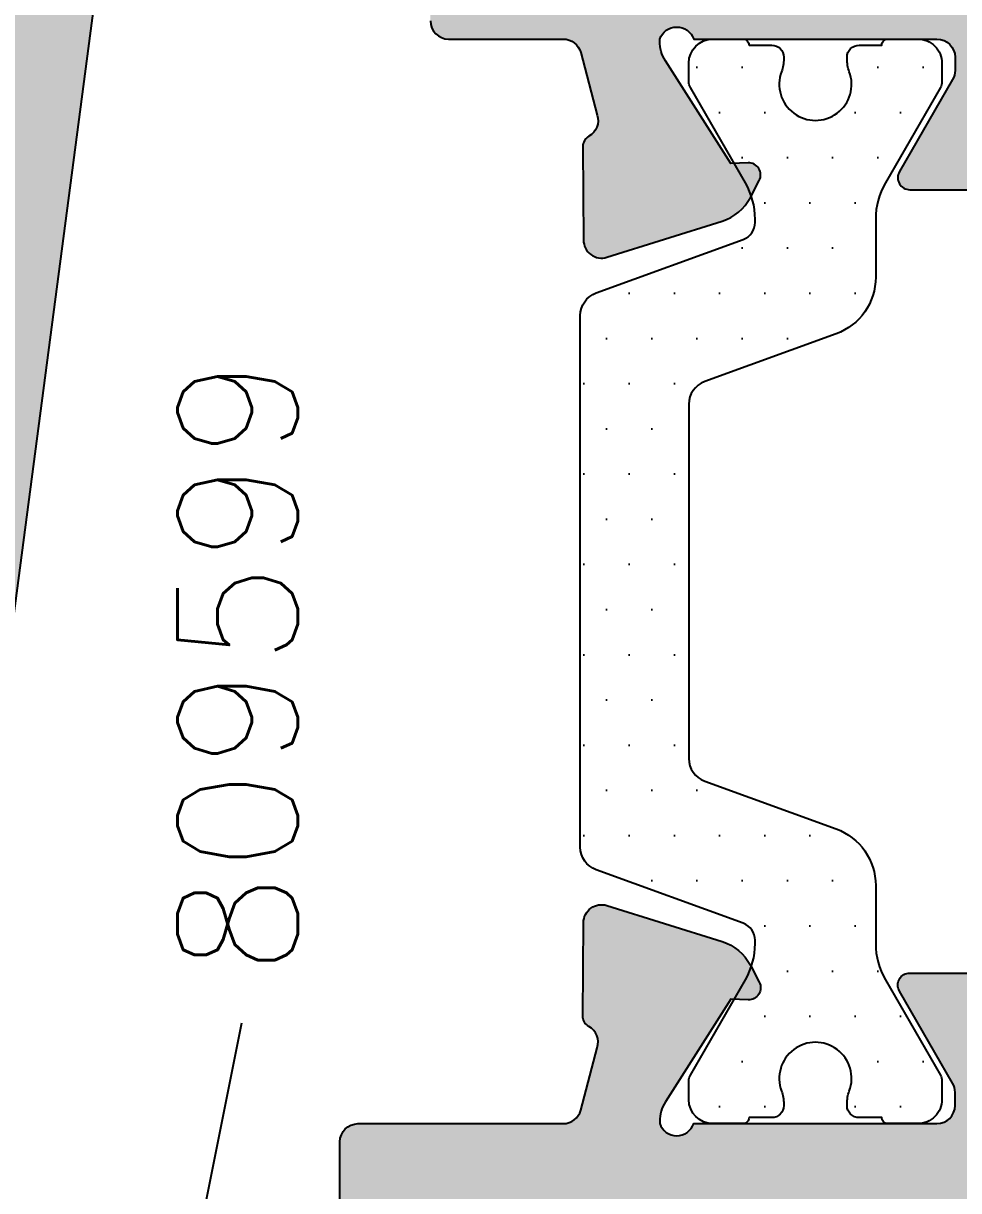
# Model space of a CAD drawing. Extents: x 0 to 1130, y -960 to 577.
# Drawn here: x 1038.71 to 1054.22, y 89.36 to 108.73 of the extents above; entities that cross this region are included whole.
import ezdxf

# ---------------------------------------------------------------- set-up
doc = ezdxf.new("R2010")
doc.units = 0
doc.header["$LTSCALE"] = 7.5
doc.header["$MEASUREMENT"] = 0
for name, color, linetype in [('FILL', 8, 'CONTINUOUS'), ('GOMMA', 3, 'CONTINUOUS'), ('GROSSA', 4, 'CONTINUOUS'), ('QUOTE', 254, 'CONTINUOUS'), ('TESTO', 2, 'CONTINUOUS')]:
    doc.layers.add(name, color=color, linetype=linetype)
doc.styles.get("Standard").update_dxf_attribs({"font": 'romans.shx'})

msp = doc.modelspace()

# ---------------------------------------------------------------- hatches: boundary and pattern name
at = {"layer": 'FILL'}
h = msp.add_hatch(color=253, dxfattribs=at)
edge = h.paths.add_edge_path(flags=16)
edge.add_line((1047.157876685496, 155.9677514471617), (1046.757876685496, 155.9677514471617))
edge.add_arc((1046.757876685496, 156.2677514471617), 0.2999999999999545, 180, 270, ccw=False)
edge.add_line((1046.457876685496, 156.2677514471617), (1046.457876685496, 157.1677514471617))
edge.add_arc((1046.157876685496, 157.1677514471617), 0.3000000000000682, 0, 90)
edge.add_line((1046.157876685496, 157.4677514471617), (1045.457876685496, 157.4677514471616))
edge.add_arc((1045.457876685496, 157.7677514471616), 0.3000000000000114, 179.9999999999891, 269.99999999998914, ccw=False)
edge.add_line((1045.157876685495, 157.7677514471617), (1045.157876685495, 158.6827514471616))
edge.add_arc((1045.457876685496, 158.6827514471616), 0.2999999999999687, 90.00000000000279, 180, ccw=False)
edge.add_line((1045.457876685496, 158.9827514471616), (1047.157876685496, 158.9827514471616))
edge.add_arc((1047.157876685496, 159.2827514471617), 0.3000000000000682, 270, 360)
edge.add_line((1047.457876685496, 159.2827514471617), (1047.457876685496, 160.6702124455451))
edge.add_arc((1047.157876685496, 160.6702124455451), 0.3000000000000682, 0, 90)
edge.add_line((1047.157876685496, 160.9702124455451), (1036.257876685496, 160.9702124455451))
edge.add_arc((1036.257876685496, 160.6702124455451), 0.3000000000000682, 90, 180)
edge.add_line((1035.957876685496, 160.6702124455451), (1035.957876685496, 157.7677514471617))
edge.add_arc((1035.657876685496, 157.7677514471617), 0.3000000000000256, 269.99999999999187, 359.99999999998914, ccw=False)
edge.add_line((1035.657876685496, 157.4677514471617), (1034.257876685496, 157.4677514471617))
edge.add_arc((1034.257876685496, 157.1677514471617), 0.3000000000000114, 90.00000000001086, 180.0000000000109)
edge.add_line((1033.957876685496, 157.1677514471617), (1033.957876685496, 120.2677514471618))
edge.add_arc((1034.257876685496, 120.2677514471618), 0.3000000000000966, 180.0000000000054, 269.9999999999946)
edge.add_line((1034.257876685496, 119.9677514471617), (1046.157876685496, 119.9677514471617))
edge.add_arc((1046.157876685496, 120.2677514471617), 0.2999999999999972, 269.9999999999864, 359.9999999999918)
edge.add_line((1046.457876685496, 120.2677514471617), (1046.457876685496, 121.3677514471617))
edge.add_arc((1046.757876685496, 121.3677514471617), 0.3000000000000824, 90.00000000000279, 179.9999999999973, ccw=False)
edge.add_line((1046.757876685496, 121.6677514471618), (1047.157876685496, 121.6677514471618))
edge.add_arc((1047.157876685496, 121.9677514471617), 0.2999999999999545, 270, 360)
edge.add_line((1047.457876685496, 121.9677514471617), (1047.457876685496, 134.9740306272118))
edge.add_line((1047.457876685496, 134.9740306272118), (1046.457876685496, 135.9740306272118))
edge.add_line((1046.457876685496, 135.9740306272118), (1046.457876685496, 147.9609545829038))
edge.add_line((1046.457876685496, 147.9609545829038), (1047.457876685496, 148.9609545829037))
edge.add_line((1047.457876685496, 148.9609545829037), (1047.457876685496, 155.6677514471618))
edge.add_arc((1047.157876685496, 155.6677514471617), 0.3000000000000256, 1.085629331272788e-11, 90.00000000000813)
edge = h.paths.add_edge_path(flags=16)
edge.add_arc((1034.157876685496, 118.4677514471617), 0.3000000000000114, 90.00000000001091, 180.0000000000109, ccw=False)
edge.add_line((1034.157876685496, 118.7677514471617), (1041.957876685496, 118.7677514471617))
edge.add_arc((1041.957876685496, 118.4677514471617), 0.3000000000000114, 1.0913936421275139e-11, 90.00000000001091, ccw=False)
edge.add_line((1042.257876685496, 118.4677514471617), (1042.257876685495, 116.6674926050576))
edge.add_arc((1041.957876685495, 116.6674926050576), 0.3000000000000256, -89.99999999998653, 8.185452315956354e-12, ccw=False)
edge.add_line((1041.957876685496, 116.3674926050576), (1040.306957085883, 116.3674926050575))
edge.add_arc((1040.306957085883, 115.3674926050575), 0.9999999999999432, 90.00000000000408, 172.5208887316459)
edge.add_line((1039.315464703534, 115.4976573304752), (1036.85141276752, 96.7284499555069))
edge.add_arc((1036.553965052815, 96.76749937313224), 0.3000000000000068, 269.99999999999727, 352.5208887316432, ccw=False)
edge.add_line((1036.553965052815, 96.46749937313223), (1034.157876685495, 96.46749937313211))
edge.add_arc((1034.157876685495, 96.76749937313211), 0.2999999999999972, 179.9999999999864, 269.99999999999187, ccw=False)
edge.add_line((1033.857876685496, 96.76749937313218), (1033.857876685496, 118.4677514471616))
edge = h.paths.add_edge_path()
edge.add_line((1047.957876685496, 147.1674926050578), (1047.957876685496, 142.2659182112963))
edge.add_line((1047.957876685496, 142.2659182112963), (1047.657876685496, 141.9674926050578))
edge.add_line((1047.657876685496, 141.9674926050578), (1047.957876685496, 141.6690669988194))
edge.add_line((1047.957876685496, 141.6690669988194), (1047.957876685496, 136.7674926050578))
edge.add_arc((1048.257876685496, 136.7674926050578), 0.2999999999999545, 180, 270)
edge.add_line((1048.257876685496, 136.4674926050578), (1048.657876685496, 136.4674926050578))
edge.add_arc((1048.657876685496, 136.1674926050578), 0.3000000000000682, 0, 90, ccw=False)
edge.add_line((1048.957876685496, 136.1674926050578), (1048.957876685496, 119.9677514471616))
edge.add_line((1048.957876685496, 119.9677514471616), (1050.157876685495, 119.9677514471617))
edge.add_arc((1050.157876685496, 119.6677514471617), 0.3000000000000114, -1.0913936421275139e-11, 89.99999999998909, ccw=False)
edge.add_line((1050.457876685496, 119.6677514471617), (1050.457876685496, 115.267492605058))
edge.add_arc((1050.157876685496, 115.2674926050579), 0.3000000000000682, -89.99999999997829, 2.1714186004828662e-11, ccw=False)
edge.add_line((1050.157876685496, 114.9674926050578), (1048.365056362468, 114.9674926050578))
edge.add_arc((1048.365056362468, 115.267492605058), 0.3000000000001393, 194.9999999999787, 269.9999999999783, ccw=False)
edge.add_line((1048.075278614581, 115.1898468915273), (1047.968098937609, 115.5898468915271))
edge.add_arc((1048.257876685496, 115.6674926050579), 0.2999999999998484, 90.0000000000054, 194.9999999999994, ccw=False)
edge.add_line((1048.257876685496, 115.9674926050577), (1048.957876685496, 115.9674926050578))
edge.add_arc((1048.957876685496, 116.2674926050579), 0.3000000000000966, 270.0000000000271, 360.0000000000163)
edge.add_line((1049.257876685496, 116.267492605058), (1049.257876685496, 118.1677514471615))
edge.add_arc((1048.957876685496, 118.1677514471616), 0.3000000000001251, 359.9999999999891, 449.9999999999891)
edge.add_line((1048.957876685496, 118.4677514471617), (1043.957876685496, 118.4677514471617))
edge.add_arc((1043.957876685496, 118.1677514471617), 0.3000000000000682, 90.0000000000217, 180.0000000000217)
edge.add_line((1043.657876685495, 118.1677514471615), (1043.657876685495, 116.267492605058))
edge.add_arc((1043.957876685496, 116.2674926050579), 0.3000000000000682, 179.9999999999783, 269.9999999999783)
edge.add_line((1043.957876685496, 115.9674926050578), (1044.657876685496, 115.9674926050578))
edge.add_arc((1044.657876685496, 115.667492605058), 0.2999999999998693, -14.999999999973, 90.00000000002711, ccw=False)
edge.add_line((1044.947654433382, 115.5898468915274), (1044.84047475641, 115.1898468915273))
edge.add_arc((1044.550697008523, 115.267492605058), 0.300000000000143, 270.00000000002166, 345.0000000000213, ccw=False)
edge.add_line((1044.550697008523, 114.9674926050578), (1040.920969624394, 114.9674926050576))
edge.add_arc((1040.920969624394, 114.6674926050576), 0.2999999999999687, 90.00000000000271, 172.500000000011)
edge.add_line((1040.623536165981, 114.7066504627236), (1037.927578194588, 94.2288166137804))
edge.add_arc((1037.630144736176, 94.26797447144638), 0.2999999999999964, 270.0000000000054, 352.500000000006, ccw=False)
edge.add_line((1037.630144736176, 93.96797447144638), (1037.190743909945, 93.96797447144638))
edge.add_arc((1037.190743909945, 94.26797447144646), 0.3000000000000824, 180.0000000000027, 269.99999999999727, ccw=False)
edge.add_line((1036.890743909945, 94.26797447144645), (1036.890743909945, 94.66797447144643))
edge.add_arc((1036.590743909945, 94.66797447144651), 0.2999999999999829, 359.9999999999837, 449.9999999999947)
edge.add_line((1036.590743909945, 94.9679744714465), (1030.255387111573, 94.9679744714465))
edge.add_arc((1030.255387111573, 94.6679744714465), 0.2999999999999972, 90.00000000000271, 165.2335376608041)
edge.add_line((1029.965295287697, 94.74443840883248), (1029.6918397794, 93.70699239359067))
edge.add_arc((1029.978109183635, 93.61727155877934), 0.3000000000000456, 162.5982793229143, 240.3673421366894)
edge.add_arc((1029.730890489966, 93.18266493492153), 0.1999999999999699, -0.4017206770383268, 60.367342136746174, ccw=False)
edge.add_line((1029.930885574086, 93.181262676713), (1029.920019248709, 91.63146846312725))
edge.add_arc((1029.62002662253, 91.63357185044035), 0.299999999999942, 252.59827932289932, 359.59827932290324, ccw=False)
edge.add_line((1029.530305787718, 91.34730244620596), (1027.620495979445, 91.9458635491203))
edge.add_arc((1027.859751538942, 92.7092486270789), 0.8000000000000643, 207.598279322898, 252.5982793229013, ccw=False)
edge.add_line((1027.150777545104, 92.33863309035473), (1027.003848272176, 92.61970342636937))
edge.add_arc((1027.181091770635, 92.71235731055042), 0.199999999999884, 87.59827932288778, 207.5982793229192, ccw=False)
edge.add_line((1027.189472902405, 92.91218162496239), (1027.477894456697, 92.9000845032541))
edge.add_line((1027.477894456697, 92.9000845032541), (1028.561957666578, 94.60818139963999))
edge.add_arc((1028.055370566508, 94.92969269033293), 0.5999999999999318, 327.5982793229172, 364.0555079971362)
edge.add_arc((1028.372527854033, 94.86797447144637), 0.2999999999998506, 20.31450966279543, 160.5287793654969)
edge.add_line((1028.089685141559, 94.96797447144638), (1024.053246294746, 94.96797447144661))
edge.add_arc((1024.053246294746, 94.6679744714466), 0.3000000000000114, 90.00000000001086, 180.0000000001194)
edge.add_line((1023.753246294746, 94.66797447144597), (1023.753246294746, 94.4513890894815))
edge.add_arc((1024.053246294746, 94.45138908948199), 0.3000000000001819, 180.000000000095, 211.0770443459588)
edge.add_line((1023.796304104991, 94.29653202272686), (1024.715953920529, 92.77062918623892))
edge.add_arc((1024.544659127359, 92.66739114173552), 0.1999999999999562, -89.99331504829081, 31.07704434598071, ccw=False)
edge.add_line((1024.544682462243, 92.46739114309685), (1021.360306137664, 92.46702427481785))
edge.add_arc((1021.360306137664, 92.66702427481779), 0.199999999999946, 148.9229556540116, 269.99999999998374, ccw=False)
edge.add_line((1021.189011344494, 92.7702623193212), (1022.108309591735, 94.29558182609833))
edge.add_arc((1021.85136740198, 94.45043889285321), 0.2999999999999582, 328.9229556540695, 360.000000000038)
edge.add_line((1022.15136740198, 94.45043889285341), (1022.151367401981, 94.66702427481766))
edge.add_arc((1021.851367401981, 94.66702427481744), 0.2999999999999545, 4.342517325092179e-11, 90.0000000000217)
edge.add_line((1021.851367401981, 94.96702427481739), (1017.820338891753, 94.96797447144706))
edge.add_arc((1017.537496179279, 94.86797447144704), 0.2999999999999668, 19.47122063449754, 160.5287793655025)
edge.add_line((1017.254653466804, 94.96797447144706), (1017.254653466804, 94.92969269033381))
edge.add_arc((1017.854653466804, 94.92969269033406), 0.6000000000001506, 180.0000000000244, 212.4017206771209)
edge.add_line((1017.348066366735, 94.60818139964067), (1018.432129576616, 92.90008450325479))
edge.add_line((1018.432129576616, 92.90008450325479), (1018.720551130907, 92.9121816249633))
edge.add_arc((1018.728932262677, 92.71235731055111), 0.2000000000000957, -27.598279322965425, 92.40172067707721, ccw=False)
edge.add_line((1018.906175761136, 92.61970342636982), (1018.759246488208, 92.33863309035542))
edge.add_arc((1018.05027249437, 92.7092486270796), 0.8000000000000776, 287.4017206770984, 332.40172067710114, ccw=False)
edge.add_line((1018.289528053867, 91.94586354912099), (1016.379718245594, 91.34730244620664))
edge.add_arc((1016.289997410783, 91.63357185044104), 0.2999999999999456, 180.4017206770994, 287.4017206770974, ccw=False)
edge.add_line((1015.990004784604, 91.63146846312793), (1015.979138459226, 93.18126267671369))
edge.add_arc((1016.179133543346, 93.1826649349222), 0.2000000000000025, 119.63265786325891, 180.4017206770342, ccw=False)
edge.add_arc((1015.931914849678, 93.61727155877998), 0.2999999999999922, 299.6326578633075, 377.4017206770752)
edge.add_line((1016.218184253912, 93.70699239359124), (1015.954653466804, 94.70678562019384))
edge.add_line((1015.954653466804, 94.70678562019384), (1015.954653466804, 96.16749937313216))
edge.add_arc((1016.254653466804, 96.16749937313219), 0.3000000000000398, 89.9999999999946, 180.0000000000054, ccw=False)
edge.add_line((1016.254653466804, 96.46749937313223), (1031.795814029153, 96.46749937313223))
edge.add_line((1031.795814029153, 96.46749937313223), (1031.957876685496, 96.46749937313223))
edge.add_arc((1031.957876685496, 96.96749937313223), 0.5, 270, 360)
edge.add_line((1032.457876685496, 96.96749937313223), (1032.457876685496, 130.6693258409231))
edge.add_line((1032.457876685496, 130.6693258409231), (1032.757876685496, 130.9677514471617))
edge.add_line((1032.757876685496, 130.9677514471617), (1032.457876685496, 131.2661770534))
edge.add_line((1032.457876685496, 131.2661770534), (1032.457876685496, 157.9677514471617))
edge.add_arc((1033.457876685496, 157.9677514471617), 1, 90, 180, ccw=False)
edge.add_line((1033.457876685496, 158.9677514471617), (1034.157876685496, 158.9677514471617))
edge.add_arc((1034.157876685496, 159.2677514471617), 0.2999999999999545, 269.9999999999972, 360)
edge.add_line((1034.457876685496, 159.2677514471617), (1034.457876685496, 160.670212445545))
edge.add_arc((1034.157876685496, 160.6702124455451), 0.3000000000000824, 359.9999999999783, 449.9999999999756)
edge.add_line((1034.157876685496, 160.9702124455451), (1032.757876685496, 160.9702124455449))
edge.add_arc((1032.757876685496, 161.270212445545), 0.3000000000001251, 179.9999999999891, 269.9999999999864, ccw=False)
edge.add_line((1032.457876685496, 161.2702124455451), (1032.457876685496, 162.1702124455451))
edge.add_arc((1032.757876685496, 162.1702124455451), 0.3000000000000682, 90, 180, ccw=False)
edge.add_line((1032.757876685496, 162.4702124455451), (1067.957876685493, 162.4702124455451))
edge.add_arc((1067.957876685493, 161.4702124455451), 1, 0, 90, ccw=False)
edge.add_line((1068.957876685493, 161.4702124455451), (1068.957876685493, 157.7699536034414))
edge.add_arc((1068.657876685493, 157.7699536034413), 0.3000000000000682, -89.99999999997829, 2.1714186004828662e-11, ccw=False)
edge.add_line((1068.657876685493, 157.4699536034412), (1066.865056362466, 157.4699536034412))
edge.add_arc((1066.865056362466, 157.7699536034414), 0.3000000000001819, 194.9999999999852, 269.9999999999946, ccw=False)
edge.add_line((1066.575278614579, 157.6923078899107), (1066.468098937607, 158.0923078899106))
edge.add_arc((1066.757876685493, 158.1699536034413), 0.2999999999998942, 90.00000000003263, 195.0000000000111, ccw=False)
edge.add_line((1066.757876685493, 158.4699536034412), (1067.457876685493, 158.4699536034412))
edge.add_arc((1067.457876685493, 158.7699536034413), 0.3000000000000114, 270.0000000000326, 360.0000000000326)
edge.add_line((1067.757876685493, 158.7699536034414), (1067.757876685493, 160.670212445545))
edge.add_arc((1067.457876685493, 160.6702124455451), 0.3000000000000682, 359.9999999999783, 449.9999999999783)
edge.add_line((1067.457876685493, 160.9702124455451), (1062.457876685493, 160.9702124455451))
edge.add_arc((1062.457876685493, 160.6702124455451), 0.3000000000000682, 90.0000000000217, 180.0000000000217)
edge.add_line((1062.157876685493, 160.670212445545), (1062.157876685493, 158.7699536034414))
edge.add_arc((1062.457876685493, 158.7699536034413), 0.3000000000000682, 179.9999999999783, 269.9999999999783)
edge.add_line((1062.457876685493, 158.4699536034412), (1063.157876685493, 158.4699536034412))
edge.add_arc((1063.157876685493, 158.1699536034414), 0.2999999999998408, -14.999999999981014, 90.00000000001631, ccw=False)
edge.add_line((1063.44765443338, 158.0923078899108), (1063.340474756407, 157.6923078899107))
edge.add_arc((1063.050697008521, 157.7699536034414), 0.3000000000001467, 270.00000000002166, 345.00000000001864, ccw=False)
edge.add_line((1063.050697008521, 157.4699536034412), (1061.257876685493, 157.4699536034412))
edge.add_arc((1061.257876685493, 157.7699536034413), 0.3000000000000682, 179.9999999999783, 270, ccw=False)
edge.add_line((1060.957876685493, 157.7699536034414), (1060.957876685493, 160.670212445545))
edge.add_arc((1060.657876685493, 160.6702124455451), 0.3000000000000682, 359.9999999999783, 449.9999999999783)
edge.add_line((1060.657876685493, 160.9702124455451), (1050.957876685496, 160.9702124455451))
edge.add_arc((1050.957876685496, 158.9702124455452), 1.999999999999943, 90.0000000000016, 180.0000000000016)
edge.add_line((1048.957876685496, 158.9702124455451), (1048.957876685496, 147.7674926050578))
edge.add_arc((1048.657876685496, 147.7674926050578), 0.3000000000000114, 269.99999999998914, 359.99999999998914, ccw=False)
edge.add_line((1048.657876685496, 147.4674926050578), (1048.257876685496, 147.4674926050578))
edge.add_arc((1048.257876685496, 147.1674926050578), 0.3000000000000114, 90.00000000001086, 180.0000000000109)
h = msp.add_hatch(color=253, dxfattribs=at)
edge = h.paths.add_edge_path()
edge.add_line((1071.757876685496, 124.6690669988194), (1071.757876685496, 114.2674926050576))
edge.add_arc((1071.457876685496, 114.2674926050576), 0.2999999999999545, -90, 0, ccw=False)
edge.add_line((1071.457876685496, 113.9674926050576), (1070.757876685496, 113.9674926050576))
edge.add_arc((1070.757876685496, 113.6674926050577), 0.2999999999999261, 89.99999999999457, 180.0000000000054)
edge.add_line((1070.457876685496, 113.6674926050576), (1070.457876685496, 110.7674926050578))
edge.add_arc((1070.157876685496, 110.7674926050578), 0.2999999999999261, -90.0000000000054, 5.4001247917767614e-12, ccw=False)
edge.add_line((1070.157876685496, 110.4674926050578), (1067.407876685496, 110.4674926050576))
edge.add_arc((1067.407876685496, 110.7674926050577), 0.3000000000000682, 179.9999999999783, 269.9999999999783, ccw=False)
edge.add_line((1067.107876685496, 110.7674926050578), (1067.107876685496, 113.6674926050576))
edge.add_arc((1066.807876685496, 113.6674926050577), 0.3000000000000114, 359.9999999999891, 465.0000000000055)
edge.add_line((1066.730230971965, 113.9572703529444), (1065.680230971965, 113.6759237008918))
edge.add_arc((1065.757876685496, 113.3861459530052), 0.2999999999998942, 105.0000000000111, 180.0000000000326)
edge.add_line((1065.457876685496, 113.386145953005), (1065.457876685496, 110.7674926050578))
edge.add_arc((1065.157876685496, 110.7674926050578), 0.3000000000000114, 269.99999999998914, 359.99999999998914, ccw=False)
edge.add_line((1065.157876685496, 110.4674926050578), (1045.761975291049, 110.4674926050577))
edge.add_arc((1045.761975291049, 110.1674926050578), 0.2999999999999545, 90, 180)
edge.add_line((1045.461975291049, 110.1674926050578), (1045.461975291049, 108.7674926050577))
edge.add_arc((1045.761975291049, 108.7674926050577), 0.2999999999999545, 180, 270)
edge.add_line((1045.761975291049, 108.4674926050577), (1047.664801458453, 108.4674926050576))
edge.add_arc((1047.664801458453, 108.1674926050576), 0.3000000000000114, 14.766462339512486, 89.99999999998909, ccw=False)
edge.add_line((1047.954893282328, 108.2439565424452), (1048.228348790632, 107.2065105272018))
edge.add_arc((1047.942079386398, 107.1167896923905), 0.2999999999999837, -60.367342136692514, 17.401720677075218, ccw=False)
edge.add_arc((1048.189298080066, 106.6821830685327), 0.1999999999999893, 119.6326578632553, 180.4017206770343)
edge.add_line((1047.989302995946, 106.6807808103242), (1048.000169321323, 105.1309865967385))
edge.add_arc((1048.300161947503, 105.1330899840516), 0.2999999999999421, 180.4017206770994, 287.4017206770999)
edge.add_line((1048.389882782314, 104.8468205798172), (1050.299692590587, 105.4453816827315))
edge.add_arc((1050.06043703109, 106.2087667606901), 0.8000000000000822, 287.4017206770994, 332.4017206771016)
edge.add_line((1050.769411024928, 105.838151223966), (1050.916340297856, 106.1192215599804))
edge.add_arc((1050.739096799397, 106.2118754441616), 0.2000000000000967, 332.4017206770346, 452.4017206770772)
edge.add_line((1050.730715667627, 106.4116997585738), (1050.442294113336, 106.3996026368653))
edge.add_line((1050.442294113336, 106.3996026368653), (1049.358230903455, 108.1076995332512))
edge.add_arc((1049.864818003524, 108.4292108239446), 0.6000000000001395, 180.0000000000244, 212.4017206771216, ccw=False)
edge.add_line((1049.264818003524, 108.4292108239443), (1049.264818003524, 108.4674926050576))
edge.add_arc((1049.547660715999, 108.3674926050576), 0.2999999999999668, 19.471220634497627, 160.5287793655025, ccw=False)
edge.add_line((1049.830503428473, 108.4674926050576), (1053.864818003524, 108.4674926050577))
edge.add_arc((1053.864818003524, 108.1674926050576), 0.3000000000000682, 2.1714186004828662e-11, 90.00000000002171, ccw=False)
edge.add_line((1054.164818003524, 108.1674926050578), (1054.164818003524, 107.9478773627869))
edge.add_arc((1053.864818003525, 107.9478773627871), 0.2999999999997272, 329.9999999999623, 359.99999999996743, ccw=False)
edge.add_line((1054.12462562466, 107.7978773627871), (1053.241057572821, 106.2674926050577))
edge.add_arc((1053.414262653578, 106.1674926050578), 0.1999999999999693, 150.0000000000391, 270.0000000000326)
edge.add_line((1053.414262653578, 105.9674926050578), (1057.515373353471, 105.9674926050576))
edge.add_arc((1057.515373353471, 106.1674926050575), 0.1999999999999176, 269.9999999999919, 390.0000000000236)
edge.add_line((1057.688578434228, 106.2674926050576), (1056.805010382389, 107.7978773627872))
edge.add_arc((1057.064818003524, 107.9478773627868), 0.2999999999997, 179.9999999999566, 209.9999999999528, ccw=False)
edge.add_line((1056.764818003524, 107.947877362787), (1056.764818003524, 108.1674926050578))
edge.add_arc((1057.064818003524, 108.1674926050578), 0.2999999999999545, 90, 180, ccw=False)
edge.add_line((1057.064818003524, 108.4674926050577), (1061.099132578575, 108.4674926050576))
edge.add_arc((1061.381975291049, 108.3674926050576), 0.2999999999999133, 20.314509662795103, 160.5287793654988, ccw=False)
edge.add_arc((1061.064818003524, 108.4292108239443), 0.5999999999999617, -32.40172067710017, 4.055507997119719, ccw=False)
edge.add_line((1061.571405103593, 108.1076995332512), (1060.487341893712, 106.3996026368653))
edge.add_line((1060.487341893712, 106.3996026368653), (1060.198920339421, 106.4116997585736))
edge.add_arc((1060.190539207651, 106.2118754441616), 0.1999999999998875, 87.59827932288778, 207.5982793229192)
edge.add_line((1060.013295709192, 106.1192215599806), (1060.16022498212, 105.838151223966))
edge.add_arc((1060.869198975958, 106.2087667606901), 0.8000000000000586, 207.5982793228985, 252.5982793229023)
edge.add_line((1060.629943416461, 105.4453816827315), (1062.539753224734, 104.8468205798172))
edge.add_arc((1062.629474059545, 105.1330899840516), 0.2999999999999499, 252.5982793229001, 359.5982793229006)
edge.add_line((1062.929466685724, 105.1309865967385), (1062.940333011102, 106.6807808103242))
edge.add_arc((1062.740337926982, 106.6821830685328), 0.1999999999999884, 359.5982793229617, 420.3673421367426)
edge.add_arc((1062.98755662065, 107.1167896923906), 0.3000000000000433, 162.5982793229135, 240.3673421366918, ccw=False)
edge.add_line((1062.701287216416, 107.2065105272019), (1062.774742724713, 108.2439565424436))
edge.add_arc((1063.064834548589, 108.1674926050576), 0.3000000000000134, 90.0000000000054, 165.2335376608022, ccw=False)
edge.add_line((1063.064834548589, 108.4674926050576), (1075.657876685496, 108.4674926050576))
edge.add_arc((1075.657876685496, 108.1674926050576), 0.3000000000000114, 1.0913936421275139e-11, 90.00000000001091, ccw=False)
edge.add_line((1075.957876685496, 108.1674926050576), (1075.957876685496, 107.7674926050576))
edge.add_arc((1076.257876685496, 107.7674926050575), 0.2999999999999545, 179.9999999999973, 270)
edge.add_line((1076.257876685496, 107.4674926050576), (1078.133612616784, 107.4674926050576))
edge.add_arc((1078.133612616784, 107.7674926050574), 0.2999999999998408, 270.0000000000109, 315.0000000000077)
edge.add_line((1078.34574465114, 107.5553605707016), (1078.870008719852, 108.0796246394135))
edge.add_arc((1078.657876685496, 108.2917566737693), 0.2999999999999843, 315.0000000000326, 360.0000000000407)
edge.add_line((1078.957876685496, 108.2917566737696), (1078.957876685496, 108.3674926050577))
edge.add_arc((1078.657876685496, 108.3674926050577), 0.2999999999999545, 0, 90)
edge.add_line((1078.657876685496, 108.6674926050576), (1077.757876685496, 108.6674926050576))
edge.add_arc((1077.757876685496, 108.9674926050578), 0.3000000000001251, 180.0000000000109, 270.00000000001086, ccw=False)
edge.add_line((1077.457876685496, 108.9674926050577), (1077.457876685496, 112.1674926050576))
edge.add_arc((1077.757876685496, 112.1674926050576), 0.3000000000000398, 89.99999999997289, 179.9999999999837, ccw=False)
edge.add_line((1077.757876685496, 112.4674926050576), (1085.657876685496, 112.4674926050576))
edge.add_arc((1085.657876685496, 112.1674926050576), 0.2999999999999829, -1.63140612130519e-11, 89.9999999999946, ccw=False)
edge.add_line((1085.957876685496, 112.1674926050575), (1085.957876685496, 108.9674926050576))
edge.add_arc((1085.657876685496, 108.9674926050575), 0.2999999999998977, -90.00000000001091, 1.0913936421275139e-11, ccw=False)
edge.add_line((1085.657876685496, 108.6674926050576), (1084.757876685496, 108.6674926050576))
edge.add_arc((1084.757876685496, 108.3674926050577), 0.2999999999999829, 90.00000000000541, 180.0000000000163)
edge.add_line((1084.457876685496, 108.3674926050576), (1084.457876685496, 108.2917566737696))
edge.add_arc((1084.757876685496, 108.2917566737697), 0.3000000000001819, 180.000000000019, 225.0000000000134)
edge.add_line((1084.54574465114, 108.0796246394135), (1085.070008719852, 107.5553605707016))
edge.add_arc((1085.282140754208, 107.7674926050574), 0.2999999999998135, 224.9999999999885, 269.9999999999891)
edge.add_line((1085.282140754208, 107.4674926050576), (1087.157876685496, 107.4674926050577))
edge.add_arc((1087.157876685496, 107.7674926050578), 0.3000000000000682, 270, 360)
edge.add_line((1087.457876685496, 107.7674926050578), (1087.457876685496, 160.4702124455451))
edge.add_arc((1085.457876685496, 160.4702124455451), 1.999999999999972, 2.442665995364016e-12, 90.00000000000081)
edge.add_line((1085.457876685496, 162.470212445545), (1075.957876685496, 162.470212445545))
edge.add_arc((1075.957876685496, 161.470212445545), 1, 90, 180)
edge.add_line((1074.957876685496, 161.470212445545), (1074.957876685496, 153.2674926050578))
edge.add_arc((1074.657876685496, 153.2674926050577), 0.2999999999999829, -89.99999999999471, 1.63140612130519e-11, ccw=False)
edge.add_line((1074.657876685496, 152.9674926050577), (1064.257876685496, 152.9674926050577))
edge.add_arc((1064.257876685496, 152.6674926050577), 0.3000000000000114, 90.00000000001086, 180.0000000000109)
edge.add_line((1063.957876685496, 152.6674926050576), (1063.957876685496, 151.7674926050578))
edge.add_arc((1064.257876685496, 151.7674926050578), 0.3000000000000398, 179.9999999999946, 270.0000000000054)
edge.add_line((1064.257876685496, 151.4674926050577), (1065.157876685496, 151.4674926050577))
edge.add_arc((1065.157876685496, 151.1674926050577), 0.3000000000000114, -1.0913936421275139e-11, 89.99999999998909, ccw=False)
edge.add_line((1065.457876685496, 151.1674926050576), (1065.457876685496, 147.4674926050576))
edge.add_line((1065.457876685496, 147.4674926050576), (1066.457876685496, 147.4674926050577))
edge.add_line((1066.457876685496, 147.4674926050577), (1066.457876685496, 142.265918211296))
edge.add_line((1066.457876685496, 142.265918211296), (1066.757876685496, 141.9674926050577))
edge.add_line((1066.757876685496, 141.9674926050577), (1066.457876685496, 141.6690669988194))
edge.add_line((1066.457876685496, 141.6690669988194), (1066.457876685496, 136.4674926050577))
edge.add_line((1066.457876685496, 136.4674926050577), (1065.457876685496, 136.4674926050577))
edge.add_line((1065.457876685496, 136.4674926050577), (1065.457876685496, 130.6488392571104))
edge.add_arc((1065.757876685496, 130.6488392571103), 0.3000000000000114, 179.9999999999891, 254.9999999999945)
edge.add_line((1065.680230971965, 130.3590615092236), (1066.730230971965, 130.0777148571709))
edge.add_arc((1066.807876685496, 130.3674926050576), 0.299999999999982, 255.0000000000102, 360.0000000000109)
edge.add_line((1067.107876685496, 130.3674926050577), (1067.107876685496, 133.2674926050578))
edge.add_arc((1067.407876685496, 133.2674926050578), 0.2999999999999545, 90, 180, ccw=False)
edge.add_line((1067.407876685496, 133.5674926050577), (1070.157876685496, 133.5674926050577))
edge.add_arc((1070.157876685496, 133.2674926050578), 0.2999999999999261, -5.5138116294983774e-12, 90.0000000000054, ccw=False)
edge.add_line((1070.457876685496, 133.2674926050578), (1070.457876685496, 130.3674926050577))
edge.add_arc((1070.757876685496, 130.3674926050577), 0.3000000000000114, 180.0000000000109, 270.0000000000109)
edge.add_line((1070.757876685496, 130.0674926050577), (1071.457876685496, 130.0674926050577))
edge.add_arc((1071.457876685496, 129.7674926050578), 0.2999999999998977, -1.0913936421275139e-11, 90.00000000001091, ccw=False)
edge.add_line((1071.757876685496, 129.7674926050578), (1071.757876685496, 125.265918211296))
edge.add_line((1071.757876685496, 125.265918211296), (1072.057876685496, 124.9674926050577))
edge.add_line((1072.057876685496, 124.9674926050577), (1071.757876685496, 124.6690669988194))
edge = h.paths.add_edge_path(flags=16)
edge.add_line((1072.157876685496, 131.8674926050578), (1072.157876685496, 134.0674926050579))
edge.add_arc((1070.984983010997, 133.880020195659), 1.187781745930467, 9.081199323082894, 91.30765849238456)
edge.add_line((1070.957876685496, 135.0674926050579), (1068.257876685496, 135.0674926050577))
edge.add_arc((1068.257876685496, 135.3674926050577), 0.3000000000000114, 180.0000000000109, 270.00000000001086, ccw=False)
edge.add_line((1067.957876685496, 135.3674926050577), (1067.957876685496, 147.9609545829038))
edge.add_line((1067.957876685496, 147.9609545829038), (1066.957876685496, 148.9609545829038))
edge.add_line((1066.957876685496, 148.9609545829038), (1066.957876685496, 151.1674926050576))
edge.add_arc((1067.257876685496, 151.1674926050576), 0.3000000000000682, 90, 180, ccw=False)
edge.add_line((1067.257876685496, 151.4674926050577), (1071.857876685496, 151.4674926050576))
edge.add_arc((1071.857876685496, 151.1674926050576), 0.2999999999999545, 0, 90, ccw=False)
edge.add_line((1072.157876685496, 151.1674926050576), (1072.157876685496, 149.7674926050578))
edge.add_arc((1072.457876685496, 149.7674926050578), 0.3000000000000682, 180, 269.9999999999783)
edge.add_line((1072.457876685496, 149.4674926050577), (1073.157876685496, 149.4674926050577))
edge.add_arc((1073.157876685496, 149.7674926050577), 0.3000000000000114, 270.0000000000109, 360.0000000000109)
edge.add_line((1073.457876685496, 149.7674926050578), (1073.457876685496, 151.1674926050578))
edge.add_arc((1073.757876685496, 151.1674926050577), 0.3000000000001251, 89.99999999998909, 179.9999999999891, ccw=False)
edge.add_line((1073.757876685496, 151.4674926050578), (1075.457876685496, 151.4674926050577))
edge.add_arc((1075.457876685496, 152.4674926050577), 1, 270, 360)
edge.add_line((1076.457876685496, 152.4674926050577), (1076.457876685496, 160.6702124455451))
edge.add_arc((1076.757876685496, 160.6702124455451), 0.3000000000000114, 90.00000000001091, 180.0000000000109, ccw=False)
edge.add_line((1076.757876685496, 160.9702124455451), (1085.457876685496, 160.9702124455451))
edge.add_arc((1085.457876685496, 160.4702124455451), 0.5, 0, 90, ccw=False)
edge.add_line((1085.957876685496, 160.4702124455451), (1085.957876685496, 153.2674926050577))
edge.add_arc((1085.657876685496, 153.2674926050577), 0.3000000000000966, 269.99999999998374, 359.99999999999454, ccw=False)
edge.add_line((1085.657876685496, 152.9674926050576), (1084.757876685496, 152.9674926050578))
edge.add_arc((1084.757876685496, 152.6674926050578), 0.3000000000000114, 90.00000000001086, 180.0000000000109)
edge.add_line((1084.457876685496, 152.6674926050578), (1084.457876685496, 151.7674926050578))
edge.add_arc((1084.757876685496, 151.7674926050577), 0.3000000000000114, 179.9999999999891, 269.9999999999891)
edge.add_line((1084.757876685496, 151.4674926050577), (1085.657876685496, 151.4674926050577))
edge.add_arc((1085.657876685496, 151.1674926050576), 0.3000000000001251, 1.0913936421275139e-11, 90.00000000001091, ccw=False)
edge.add_line((1085.957876685496, 151.1674926050576), (1085.957876685496, 114.2674926050574))
edge.add_arc((1085.657876685496, 114.2674926050574), 0.2999999999999545, -90, 0, ccw=False)
edge.add_line((1085.657876685496, 113.9674926050575), (1076.957876685496, 113.9674926050577))
edge.add_arc((1076.957876685496, 112.9674926050577), 1, 90, 180)
edge.add_line((1075.957876685496, 112.9674926050577), (1075.957876685496, 110.9674926050577))
edge.add_arc((1075.457876685496, 110.9674926050577), 0.5, -90, 0, ccw=False)
edge.add_line((1075.457876685496, 110.4674926050577), (1073.957876685496, 110.4674926050577))
edge.add_arc((1073.957876685496, 110.9674926050577), 0.5, 180, 270, ccw=False)
edge.add_line((1073.457876685496, 110.9674926050577), (1073.457876685496, 131.0674926050577))
edge.add_arc((1072.957876685496, 131.0674926050577), 0.5, 0, 90)
edge.add_line((1072.957876685496, 131.5674926050577), (1072.457876685496, 131.5674926050577))
edge.add_arc((1072.457876685496, 131.8674926050577), 0.2999999999999829, 179.9999999999837, 269.9999999999946, ccw=False)
edge = h.paths.add_edge_path(flags=16)
edge.add_line((1061.560333011102, 87.46749260505783), (1061.560333011102, 85.46749260505794))
edge.add_arc((1061.260333011102, 85.46749260505787), 0.3000000000000114, -89.99999999998909, 1.3585577107733116e-11, ccw=False)
edge.add_line((1061.260333011102, 85.16749260505787), (1060.860333011102, 85.16749260505787))
edge.add_arc((1060.860333011102, 84.86749260505792), 0.2999999999999545, 90, 180)
edge.add_line((1060.560333011102, 84.86749260505792), (1060.560333011102, 84.26749260505778))
edge.add_arc((1060.260333011102, 84.26749260505778), 0.2999999999999545, -90, 0, ccw=False)
edge.add_line((1060.260333011102, 83.96749260505783), (1050.460333011102, 83.96749260505771))
edge.add_arc((1050.460333011102, 84.26749260505784), 0.3000000000001251, 180.0000000000109, 270.00000000001086, ccw=False)
edge.add_line((1050.160333011102, 84.26749260505778), (1050.160333011102, 88.66749260505776))
edge.add_arc((1050.460333011102, 88.66749260505765), 0.3000000000000682, 89.99999999997829, 179.9999999999783, ccw=False)
edge.add_line((1050.460333011102, 88.96749260505771), (1060.260333011102, 88.96749260505771))
edge.add_arc((1060.260333011102, 88.66749260505776), 0.2999999999999545, 0, 90, ccw=False)
edge.add_line((1060.560333011102, 88.66749260505776), (1060.560333011102, 88.06749260505774))
edge.add_arc((1060.860333011102, 88.06749260505774), 0.2999999999999545, 180, 270)
edge.add_line((1060.860333011102, 87.76749260505778), (1061.260333011102, 87.76749260505778))
edge.add_arc((1061.260333011102, 87.46749260505781), 0.2999999999999687, 2.6716406864579767e-12, 90, ccw=False)
edge = h.paths.add_edge_path()
edge.add_line((1047.989302995946, 92.25420439979132), (1048.000169321323, 93.80399861337708))
edge.add_arc((1048.300161947503, 93.80189522606396), 0.2999999999999421, 72.59827932290011, 179.5982793229006, ccw=False)
edge.add_line((1048.389882782314, 94.08816463029837), (1050.299692590587, 93.48960352738402))
edge.add_arc((1050.06043703109, 92.7262184494254), 0.8000000000000822, 27.598279322898406, 72.59827932290062, ccw=False)
edge.add_line((1050.769411024928, 93.09683398614959), (1050.916340297856, 92.81576365013507))
edge.add_arc((1050.739096799397, 92.7231097659539), 0.1999999999999937, -92.40172067709472, 27.59827932294411, ccw=False)
edge.add_line((1050.730715667627, 92.52328545154182), (1050.442294113336, 92.53538257325022))
edge.add_line((1050.442294113336, 92.53538257325022), (1049.358230903455, 90.82728567686445))
edge.add_arc((1049.864818003524, 90.505774386171), 0.600000000000338, 147.598279322884, 179.999999999981)
edge.add_line((1049.264818003524, 90.5057743861712), (1049.264818003524, 90.46749260505794))
edge.add_arc((1049.547660715999, 90.56749260505796), 0.2999999999999668, 199.4712206344975, 340.5287793655024)
edge.add_line((1049.830503428473, 90.46749260505794), (1053.864818003524, 90.46749260505771))
edge.add_arc((1053.864818003524, 90.76749260505778), 0.3000000000000682, 269.9999999999783, 359.9999999999783)
edge.add_line((1054.164818003524, 90.76749260505767), (1054.164818003524, 90.98710784732839))
edge.add_arc((1053.864818003524, 90.98710784732833), 0.3000000000001535, 1.085629331272325e-11, 30.00000000001576)
edge.add_line((1054.12462562466, 91.13710784732848), (1053.241057572821, 92.66749260505776))
edge.add_arc((1053.414262653578, 92.76749260505768), 0.200000000000047, 89.99999999998369, 209.9999999999668, ccw=False)
edge.add_line((1053.414262653578, 92.96749260505771), (1057.515373353471, 92.96749260505771))
edge.add_arc((1057.515373353471, 92.76749260505778), 0.1999999999999318, -30.00000000002001, 90.00000000000807, ccw=False)
edge.add_line((1057.688578434228, 92.66749260505776), (1056.805010382389, 91.13710784732825))
edge.add_arc((1057.064818003524, 90.98710784732862), 0.2999999999997, 150.0000000000472, 180.0000000000434)
edge.add_line((1056.764818003524, 90.98710784732839), (1056.764818003524, 90.76749260505767))
edge.add_arc((1057.064818003524, 90.76749260505767), 0.2999999999999545, 180, 270)
edge.add_line((1057.064818003524, 90.46749260505771), (1061.099132578574, 90.46749260505771))
edge.add_arc((1061.381975291049, 90.56749260505774), 0.2999999999999133, 199.4712206345012, 339.6854903372049)
edge.add_arc((1061.064818003523, 90.505774386171), 0.5999999999999617, 355.9444920028803, 392.4017206771002)
edge.add_line((1061.571405103593, 90.82728567686411), (1060.487341893712, 92.53538257324999))
edge.add_line((1060.487341893712, 92.53538257324999), (1060.198920339421, 92.5232854515416))
edge.add_arc((1060.190539207651, 92.7231097659537), 0.2000000000000117, 152.4017206770669, 272.4017206770863, ccw=False)
edge.add_line((1060.013295709191, 92.81576365013484), (1060.160224982119, 93.09683398614936))
edge.add_arc((1060.869198975957, 92.72621844942519), 0.8000000000000586, 107.4017206770977, 152.4017206771015, ccw=False)
edge.add_line((1060.62994341646, 93.48960352738379), (1062.539753224734, 94.08816463029814))
edge.add_arc((1062.629474059545, 93.80189522606373), 0.2999999999999499, 0.40172067709937664, 107.40172067709989, ccw=False)
edge.add_line((1062.929466685724, 93.80399861337685), (1062.940333011101, 92.2542043997912))
edge.add_arc((1062.740337926982, 92.25280214158268), 0.1999999999999884, -60.36734213674259, 0.4017206770383268, ccw=False)
edge.add_arc((1062.98755662065, 91.81819551772483), 0.3000000000001084, 119.6326578633136, 197.4017206770962)
edge.add_line((1062.701287216415, 91.72847468291343), (1062.960333011102, 90.74569679287958))
edge.add_line((1062.960333011102, 90.74569679287958), (1062.960333011102, 82.76749260505767))
edge.add_arc((1062.660333011102, 82.76749260505767), 0.2999999999999545, -90, 0, ccw=False)
edge.add_line((1062.660333011102, 82.46749260505771), (1040.260333011102, 82.46749260505794))
edge.add_arc((1040.260333011102, 82.76749260505795), 0.3000000000000114, 180.0000000000109, 270.00000000001086, ccw=False)
edge.add_line((1039.960333011102, 82.7674926050579), (1039.960333011102, 83.66749260505776))
edge.add_arc((1040.260333011102, 83.66749260505784), 0.2999999999999829, 90.0000000000054, 180.0000000000163, ccw=False)
edge.add_line((1040.260333011102, 83.96749260505783), (1048.360333011102, 83.96749260505771))
edge.add_arc((1048.360333011102, 84.26749260505778), 0.3000000000000682, 270, 360)
edge.add_line((1048.660333011102, 84.26749260505778), (1048.660333011102, 87.96749260505771))
edge.add_arc((1047.660333011102, 87.96749260505774), 0.9999999999999716, 359.9999999999984, 449.9999999999952)
edge.add_line((1047.660333011102, 88.96749260505771), (1045.259524530164, 88.96749260505794))
edge.add_arc((1045.259524530164, 88.6674926050579), 0.3000000000000398, 90.00000000001629, 180.0000000000271)
edge.add_line((1044.959524530164, 88.66749260505776), (1044.959524530164, 88.2674926050579))
edge.add_arc((1044.659524530164, 88.26749260505787), 0.300000000000054, -105.00000000001722, 5.4001247917767614e-12, ccw=False)
edge.add_line((1044.581878816633, 87.97771485717112), (1044.181878816633, 88.08489453414381))
edge.add_arc((1044.259524530164, 88.37467228203045), 0.2999999999998922, 180.0000000000163, 255.0000000000113, ccw=False)
edge.add_line((1043.959524530164, 88.37467228203036), (1043.959524530164, 90.16749260505776))
edge.add_arc((1044.259524530164, 90.16749260505769), 0.3000000000000256, 89.99999999999193, 179.9999999999864, ccw=False)
edge.add_line((1044.259524530164, 90.46749260505771), (1047.664801458453, 90.4674926050576))
edge.add_arc((1047.664801458453, 90.76749260505761), 0.3000000000000114, 269.9999999999837, 345.2335376604651)
edge.add_line((1047.954893282328, 90.69102866766991), (1048.228348790632, 91.72847468291366))
edge.add_arc((1047.942079386397, 91.81819551772504), 0.3000000000001304, 342.598279322908, 420.367342136683)
edge.add_arc((1048.189298080066, 92.25280214158286), 0.1999999999998836, 179.5982793229818, 240.3673421367649, ccw=False)
h = msp.add_hatch(dxfattribs=at)
h.set_pattern_fill('DOTS', color=2, scale=12, style=0)
h.set_pattern_definition([(0, (926.1322349859636, -8.699583986526704e-07), (0.375, 0.75), [0, -0.75])])
edge = h.paths.add_edge_path()
edge.add_arc((1054.047658294601, 105.4793193006025), 1.199999999999958, 150.0183606311504, 179.9999999999987)
edge.add_line((1052.8476582946, 105.4793193006025), (1052.8476582946, 104.5142998852092))
edge.add_arc((1051.8476582946, 104.5142998852092), 1.000000000000085, -70, 0, ccw=False)
edge.add_line((1052.189678437926, 103.5746072644232), (1050.01085023727, 102.7815786538047))
edge.add_arc((1050.147658294601, 102.4057016054904), 0.4000000000000074, 110.0000000000022, 179.999999999998)
edge.add_line((1049.747658294601, 102.4057016054904), (1049.747658294601, 96.52893625538536))
edge.add_arc((1050.147658294601, 96.52893625538536), 0.4000000000000199, 180.0000000000061, 250.0000000000049)
edge.add_line((1050.01085023727, 96.15305920707101), (1052.189678437926, 95.36003059645259))
edge.add_arc((1051.8476582946, 94.4203379756666), 1.00000000000011, -7.958078640513122e-13, 69.9999999999988, ccw=False)
edge.add_line((1052.8476582946, 94.42033797566648), (1052.8476582946, 93.4553185602731))
edge.add_arc((1054.047658294601, 93.45531856027321), 1.199999999999974, 180.000000000002, 209.9816393688498)
edge.add_line((1053.008235591342, 92.85565161608577), (1053.92089541181, 91.27370792727436))
edge.add_arc((1053.747658294601, 91.17376343657634), 0.1999999999998587, 5.701394911739044e-11, 29.981639368907793, ccw=False)
edge.add_line((1053.947658294601, 91.17376343657645), (1053.9476582946, 90.86731893043782))
edge.add_arc((1053.547658294601, 90.86731893043782), 0.3999999999999915, -89.99999999999801, 1.9895196601282805e-12, ccw=False)
edge.add_line((1053.547658294601, 90.46731893043784), (1053.047658294601, 90.46731893043784))
edge.add_arc((1053.047658294601, 90.56731893043786), 0.09999999999999432, 180.0000000000163, 270.00000000001626, ccw=False)
edge.add_line((1052.947658294601, 90.56731893043775), (1052.572658294601, 90.56731893043775))
edge.add_arc((1052.572658294601, 90.7673189304378), 0.1999999999999744, 179.9999999999878, 269.9999999999878, ccw=False)
edge.add_line((1052.372658294601, 90.7673189304378), (1052.372658294601, 90.79973660322275))
edge.add_arc((1052.972658294601, 90.7997366032256), 0.6000000000004206, 159.6358651938234, 180.0000000002674, ccw=False)
edge.add_arc((1051.8476582946, 91.21731893043773), 0.5999999999999577, 339.6358651935566, 560.3641348052678)
edge.add_arc((1050.72265829456, 90.79973660321832), 0.6000000000410514, 4.1387693272554316e-10, 20.364134806649986, ccw=False)
edge.add_line((1051.322658294601, 90.79973660322264), (1051.322658294601, 90.76731893043768))
edge.add_arc((1051.122658294601, 90.76731893043768), 0.1999999999999886, -90, 0, ccw=False)
edge.add_line((1051.122658294601, 90.56731893043764), (1050.747658294601, 90.56731893043764))
edge.add_arc((1050.647658294601, 90.56731893043775), 0.09999999999995168, 269.9999999999593, 359.9999999999593, ccw=False)
edge.add_line((1050.6476582946, 90.46731893043784), (1050.1476582946, 90.46731893043784))
edge.add_arc((1050.1476582946, 90.8673189304377), 0.3999999999999062, 180.0000000000142, 270.0000000000102, ccw=False)
edge.add_line((1049.747658294601, 90.86731893043759), (1049.747658294601, 91.17376343657622))
edge.add_arc((1049.947658294601, 91.17376343657634), 0.2000000000000597, 150.0183606311394, 179.9999999999959, ccw=False)
edge.add_line((1049.774421177391, 91.27370792727424), (1050.687080997859, 92.85565161608542))
edge.add_arc((1049.647658294602, 93.45531856027264), 1.199999999998555, 330.0183606311267, 359.9999999999763)
edge.add_line((1050.8476582946, 93.45531856027219), (1050.8476582946, 93.51006817599398))
edge.add_arc((1050.547658294601, 93.51006817599387), 0.3000000000000682, 5.428146656363167e-12, 70.00000000000391)
edge.add_line((1050.650264337598, 93.79197596222969), (1048.210850237271, 94.67985008379833))
edge.add_arc((1048.3476582946, 95.05572713211279), 0.4000000000000427, 180.0000000000041, 250.0000000000017, ccw=False)
edge.add_line((1047.947658294601, 95.05572713211279), (1047.947658294601, 103.8789107287631))
edge.add_arc((1048.3476582946, 103.878910728763), 0.4000000000000199, 109.99999999999511, 179.9999999999939, ccw=False)
edge.add_line((1048.21085023727, 104.2547877770775), (1050.650264337598, 105.1426618986461))
edge.add_arc((1050.547658294601, 105.4245696848818), 0.299999999999947, 289.9999999999933, 359.9999999999946)
edge.add_line((1050.8476582946, 105.4245696848817), (1050.8476582946, 105.4793193006025))
edge.add_arc((1049.6476582946, 105.4793193006026), 1.200000000000159, 359.9999999999986, 389.9816393688471)
edge.add_line((1050.687080997859, 106.0789862447901), (1049.774421177391, 107.6609299336014))
edge.add_arc((1049.947658294601, 107.7608744242993), 0.2000000000000273, 179.9999999999918, 209.9816393688612, ccw=False)
edge.add_line((1049.747658294601, 107.7608744242993), (1049.747658294601, 108.0673189304381))
edge.add_arc((1050.147658294601, 108.0673189304381), 0.3999999999999631, 90.00000000000608, 180.000000000002, ccw=False)
edge.add_line((1050.147658294601, 108.467318930438), (1050.647658294601, 108.467318930438))
edge.add_arc((1050.6476582946, 108.367318930438), 0.1000000000000085, 8.185452315956354e-12, 90.00000000000807, ccw=False)
edge.add_line((1050.747658294601, 108.367318930438), (1051.122658294601, 108.367318930438))
edge.add_arc((1051.122658294601, 108.167318930438), 0.2000000000000313, 3.979039320256561e-12, 90.00000000000409, ccw=False)
edge.add_line((1051.322658294601, 108.167318930438), (1051.322658294601, 108.134901257653))
edge.add_arc((1050.722658294566, 108.1349012576563), 0.600000000034683, 339.6358651932415, 359.99999999968514, ccw=False)
edge.add_arc((1051.8476582946, 107.7173189304381), 0.5999999999999707, 159.635865194731, 380.3641348064447)
edge.add_arc((1052.972658294601, 108.1349012576503), 0.6000000000004211, 179.9999999997326, 200.3641348061766, ccw=False)
edge.add_line((1052.372658294601, 108.134901257653), (1052.372658294601, 108.167318930438))
edge.add_arc((1052.572658294601, 108.167318930438), 0.1999999999999318, 90, 180.0000000000081, ccw=False)
edge.add_line((1052.572658294601, 108.367318930438), (1052.947658294601, 108.367318930438))
edge.add_arc((1053.047658294601, 108.367318930438), 0.1000000000000085, 89.99999999999193, 179.9999999999918, ccw=False)
edge.add_line((1053.047658294601, 108.467318930438), (1053.5476582946, 108.4673189304378))
edge.add_arc((1053.547658294601, 108.067318930438), 0.3999999999999346, 6.0822458181064576e-12, 90.00000000000608, ccw=False)
edge.add_line((1053.9476582946, 108.067318930438), (1053.9476582946, 107.7608744242992))
edge.add_arc((1053.747658294601, 107.7608744242992), 0.1999999999999886, -29.981639368834408, 1.2221335055073723e-11, ccw=False)
edge.add_line((1053.92089541181, 107.6609299336013), (1053.008235591342, 106.0789862447899))

# ---------------------------------------------------------------- linework, layer by layer
at = {"layer": 'GOMMA'}
msp.add_lwpolyline([(1053.008235591342, 106.0789862447899, 0.1315709965249151), (1052.8476582946, 105.4793193006025), (1052.8476582946, 104.5142998852092, -0.3152987888789834), (1052.189678437926, 103.5746072644232), (1050.01085023727, 102.7815786538048, 0.3152987888789685), (1049.747658294601, 102.4057016054904), (1049.747658294601, 96.52893625538536, 0.3152987888789731), (1050.01085023727, 96.15305920707101), (1052.189678437926, 95.36003059645259, -0.3152987888789835), (1052.8476582946, 94.42033797566648), (1052.8476582946, 93.45531856027321, 0.1315709965249134), (1053.008235591342, 92.85565161608577), (1053.92089541181, 91.27370792727436, -0.1315709965249248), (1053.947658294601, 91.17376343657645), (1053.9476582946, 90.86731893043782, -0.414213562373095), (1053.547658294601, 90.46731893043784), (1053.047658294601, 90.46731893043784, -0.4142135623731159), (1052.947658294601, 90.56731893043775), (1052.572658294601, 90.56731893043775, -0.4142135623730846), (1052.372658294601, 90.7673189304378), (1052.372658294601, 90.79973660322275, -0.08908988666291397), (1052.4101582946, 91.00852776683041, 1.437850957509614), (1051.285158294597, 91.00852776684201, -0.08908988666199938), (1051.322658294601, 90.79973660322264), (1051.322658294601, 90.76731893043768, -0.4142135623731054), (1051.122658294601, 90.56731893043764), (1050.747658294601, 90.56731893043764, -0.4142135623731159), (1050.6476582946, 90.46731893043784), (1050.1476582946, 90.46731893043784, -0.414213562373069), (1049.747658294601, 90.86731893043759), (1049.747658294601, 91.17376343657634, -0.1315709965249545), (1049.774421177391, 91.27370792727424), (1050.687080997859, 92.85565161608542, 0.131570996524922), (1050.8476582946, 93.45531856027219), (1050.847658294601, 93.51006817599398, 0.3152987888789811), (1050.650264337598, 93.79197596222969), (1048.21085023727, 94.67985008379844, -0.3152987888789736), (1047.947658294601, 95.05572713211279), (1047.947658294601, 103.8789107287631, -0.3152987888789731), (1048.21085023727, 104.2547877770775), (1050.650264337598, 105.142661898646, 0.315298788878987), (1050.8476582946, 105.4245696848817), (1050.8476582946, 105.4793193006025, 0.1315709965249166), (1050.687080997859, 106.0789862447901), (1049.774421177391, 107.6609299336013, -0.131570996525011), (1049.747658294601, 107.7608744242993), (1049.747658294601, 108.0673189304381, -0.414213562373069), (1050.147658294601, 108.467318930438), (1050.6476582946, 108.467318930438, -0.4142135623731159), (1050.747658294601, 108.367318930438), (1051.122658294601, 108.367318930438, -0.414213562373095), (1051.322658294601, 108.167318930438), (1051.322658294601, 108.134901257653, -0.08908988666291284), (1051.285158294597, 107.9261100940338, 1.437850957509665), (1052.4101582946, 107.9261100940454, -0.08908988666291306), (1052.372658294601, 108.134901257653), (1052.372658294601, 108.167318930438, -0.4142135623731262), (1052.572658294601, 108.367318930438), (1052.947658294601, 108.367318930438, -0.414213562373095), (1053.047658294601, 108.467318930438), (1053.547658294601, 108.467318930438, -0.414213562373095), (1053.9476582946, 108.067318930438), (1053.947658294601, 107.7608744242992, -0.1315709965249081), (1053.92089541181, 107.6609299336013)], format="xyb", close=True, dxfattribs=at)
at = {"layer": 'GROSSA'}
for points in [[(1050.457876685496, 119.6677514471617), (1050.457876685496, 115.267492605058, -0.4142135623730953), (1050.157876685496, 114.9674926050578), (1048.365056362468, 114.9674926050578, -0.3394542588633688), (1048.075278614581, 115.1898468915273), (1047.968098937609, 115.5898468915271, -0.4931454260312638), (1048.257876685496, 115.9674926050577), (1048.957876685496, 115.9674926050578, 0.4142135623730396), (1049.257876685496, 116.267492605058), (1049.257876685496, 118.1677514471615, 0.414213562373095), (1048.957876685496, 118.4677514471617), (1043.957876685496, 118.4677514471617, 0.414213562373095), (1043.657876685495, 118.1677514471615), (1043.657876685495, 116.267492605058, 0.4142135623730951), (1043.957876685496, 115.9674926050578), (1044.657876685496, 115.9674926050578, -0.4931454260313117), (1044.947654433382, 115.5898468915274), (1044.84047475641, 115.1898468915273, -0.3394542588633687), (1044.550697008523, 114.9674926050578), (1040.920969624393, 114.9674926050576, 0.3763733489131006), (1040.623536165981, 114.7066504627236), (1037.927578194588, 94.2288166137804, -0.3763733489130508)], [(1045.461975291049, 108.7674926050577, 0.414213562373095), (1045.761975291049, 108.4674926050577), (1047.664801458453, 108.4674926050576, -0.3405910713408059), (1047.954893282328, 108.2439565424452), (1048.228348790632, 107.2065105272018, -0.3529849633648668), (1048.090410602598, 106.8560257180759, 0.2715490385397262), (1047.989302995946, 106.6807808103242), (1048.000169321323, 105.1309865967385, 0.5040414943246764), (1048.389882782314, 104.8468205798172), (1050.299692590587, 105.4453816827315, 0.1989123673796682), (1050.769411024928, 105.838151223966), (1050.916340297856, 106.1192215599804, 0.5773502691898733), (1050.730715667627, 106.4116997585738), (1050.442294113336, 106.3996026368653), (1049.358230903455, 108.1076995332512, -0.1423287356553828), (1049.264818003524, 108.4292108239443), (1049.264818003524, 108.4674926050576, -0.707106781186458), (1049.830503428473, 108.4674926050576), (1053.864818003524, 108.4674926050577, -0.414213562373095), (1054.164818003524, 108.1674926050578), (1054.164818003524, 107.9478773627869, -0.1316524975874185), (1054.12462562466, 107.7978773627871), (1053.241057572821, 106.2674926050577, 0.5773502691895672), (1053.414262653578, 105.9674926050578), (1057.515373353471, 105.9674926050576, 0.5773502691898242)], [(1043.959524530164, 88.37467228203036), (1043.959524530164, 90.16749260505776, -0.4142135623730535), (1044.259524530164, 90.46749260505771), (1047.664801458453, 90.4674926050576, 0.3405910713408234), (1047.954893282328, 90.69102866766991), (1048.228348790632, 91.72847468291366, 0.3529849633648965), (1048.090410602598, 92.07895949203976, -0.2715490385397458), (1047.989302995946, 92.25420439979132), (1048.000169321323, 93.80399861337708, -0.5040414943246765), (1048.389882782314, 94.08816463029837), (1050.299692590587, 93.48960352738402, -0.1989123673796682), (1050.769411024928, 93.09683398614959), (1050.916340297856, 92.81576365013507, -0.5773502691898518), (1050.730715667627, 92.52328545154182), (1050.442294113336, 92.53538257325022), (1049.358230903455, 90.82728567686445, 0.1423287356553836), (1049.264818003524, 90.5057743861712), (1049.264818003524, 90.46749260505794, 0.7071067811864578), (1049.830503428473, 90.46749260505794), (1053.864818003524, 90.46749260505771, 0.414213562373095), (1054.164818003524, 90.76749260505767), (1054.164818003524, 90.98710784732839, 0.1316524975874116), (1054.12462562466, 91.13710784732848), (1053.241057572821, 92.66749260505776, -0.5773502691895427), (1053.414262653578, 92.96749260505771), (1057.515373353471, 92.96749260505771, -0.5773502691897896)]]:
    msp.add_lwpolyline(points, format="xyb", dxfattribs=at)
at = {"layer": 'QUOTE'}
msp.add_line((1042.324576893331, 92.1349855949997), (1040.963083107585, 85.29533821528815), dxfattribs=at)

# ---------------------------------------------------------------- texts
at = {"layer": 'TESTO'}
msp.add_text('809599', height=2, rotation=90, dxfattribs=at).set_placement((1043.262545200109, 92.92578923488344))

doc.saveas('drawing.dxf')
